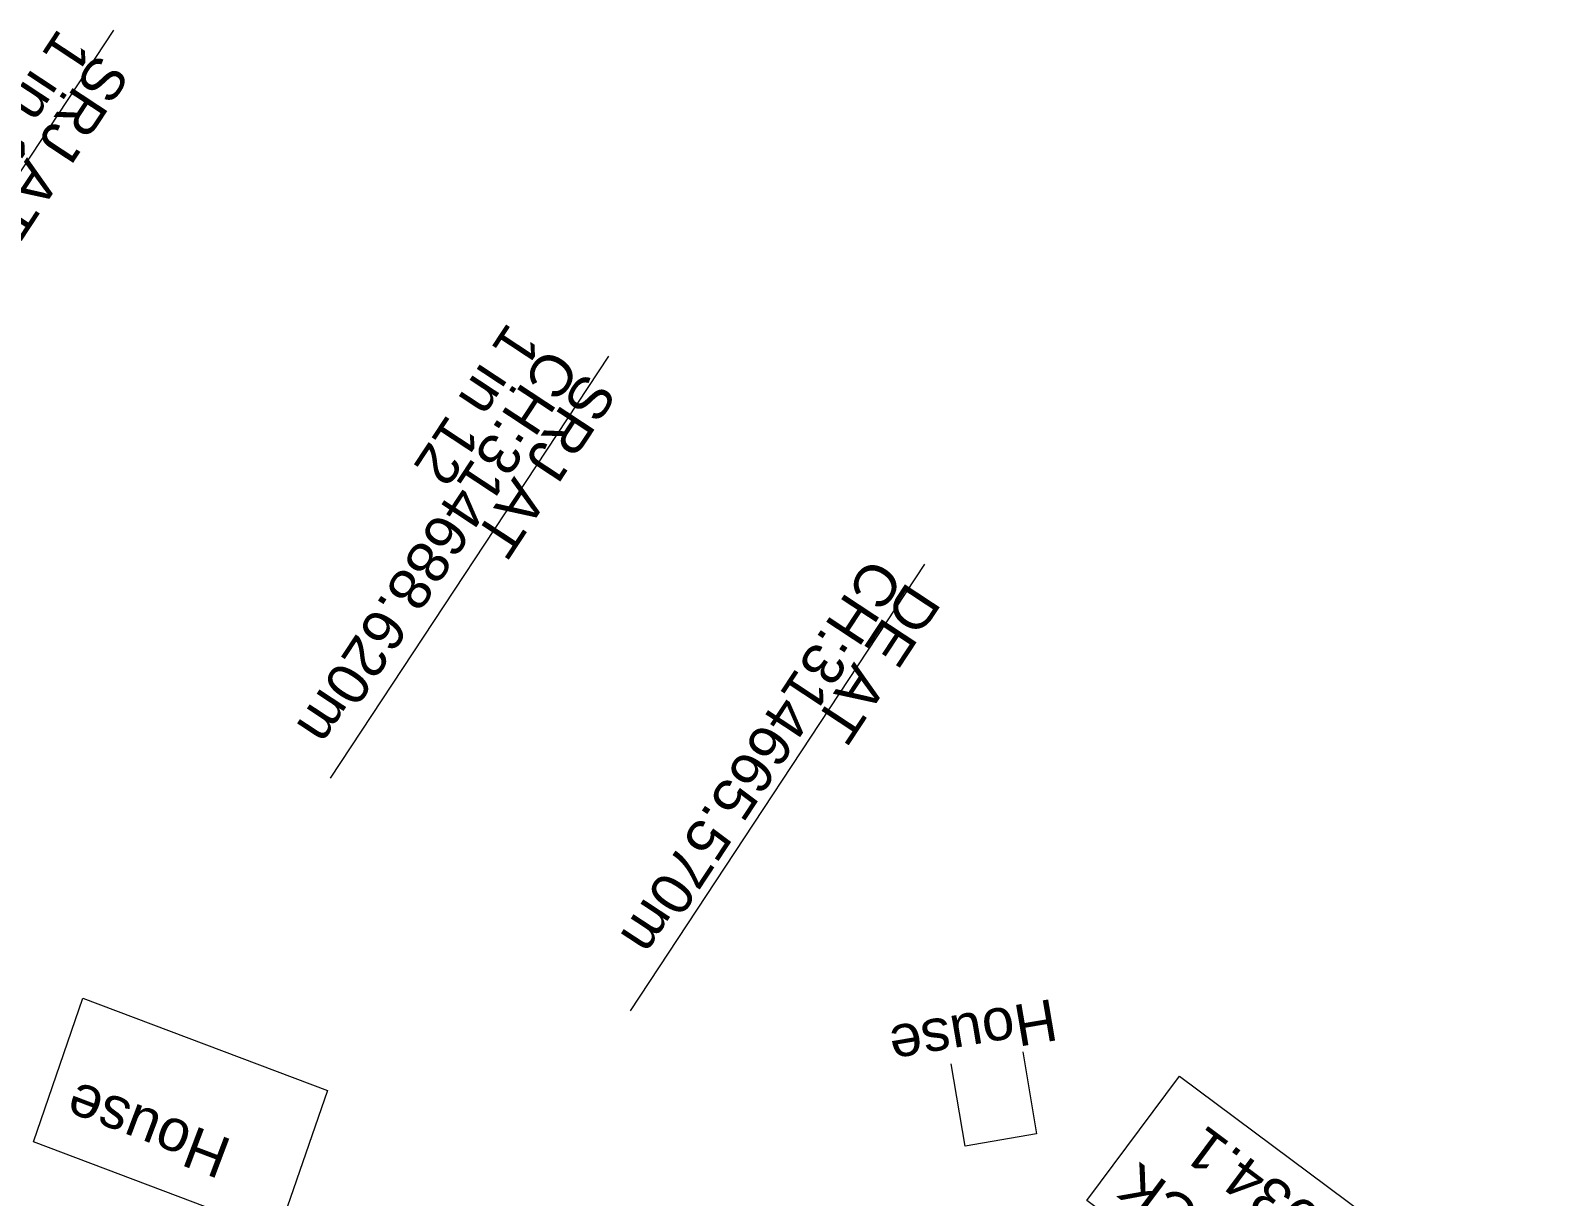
# Model space of a CAD drawing. Header units: metres. Extents: x 628572 to 650094, y 3375792 to 3391117.
# Drawn here: x 632959.2 to 633049.8, y 3388492.7 to 3388562.7 of the extents above; entities that cross this region are included whole.
import ezdxf

# ---------------------------------------------------------------- set-up
doc = ezdxf.new("R2010")
doc.units = ezdxf.units.M
doc.header["$MEASUREMENT"] = 0
doc.layers.add('IR PROPOSALS', color=190, linetype='Continuous')
for name, color, linetype, lineweight in [('Residential Building Pucca', 251, 'Continuous', 0), ('Residential Building Semipucca', 251, 'Continuous', 0), ('Text', 251, 'Continuous', 0)]:
    doc.layers.add(name, color=color, linetype=linetype, lineweight=lineweight)
doc.styles.get("Standard").update_dxf_attribs({"font": 'arial.ttf'})
doc.styles.add('Style-Arial', font='arial.ttf')

msp = doc.modelspace()

# ---------------------------------------------------------------- linework, layer by layer
at = {"layer": 'IR PROPOSALS', "lineweight": 13, "flags": 128}
for points in [[(632940.5138, 3388526.7417), (632964.2271, 3388562.7143)], [(632977.2351, 3388517.8489), (632993.9254, 3388543.1678)], [(632995.2209, 3388503.8953), (633012.884, 3388530.6898)]]:
    msp.add_lwpolyline(points, dxfattribs=at)
at = {"layer": 'IR PROPOSALS', "lineweight": 0}
msp.add_lwpolyline([(633080.5879, 3388460.8939), (633075.0298, 3388453.4379), (633022.6127, 3388492.5124), (633028.1708, 3388499.9683)], close=True, dxfattribs=at)
at = {"layer": 'Residential Building Pucca', "flags": 128}
msp.add_lwpolyline([(633018.7553, 3388501.4392), (633019.5941, 3388496.5101), (633015.3121, 3388495.7814), (633014.4733, 3388500.7105)], dxfattribs=at)
at = {"layer": 'Residential Building Semipucca', "flags": 128}
msp.add_lwpolyline([(632974.0697, 3388490.4964), (632959.4101, 3388496.0355), (632962.3697, 3388504.6523), (632977.0381, 3388499.1099), (632974.0697, 3388490.4964)], close=True, dxfattribs=at)

# ---------------------------------------------------------------- texts
at = {"layer": 'IR PROPOSALS', "lineweight": 13, "char_height": 2.5, "attachment_point": 4, "rotation": 236.60691, "line_spacing_factor": 0.648, "style": 'Style-Arial'}
for s, insert, width in [('\\A1;SRJ AT {\\A0;CH:314724.030m\\P1 in 12 }', (632963.1034, 3388561.479), 53.982498), ('\\A1;SRJ AT {\\A0;CH:314688.620m\\P1 in 12 }', (632991.2038, 3388543.1083), 27.63607), ('\\A1;DE AT {\\A0;CH:314665.570m\\H1.5867x; }', (633011.7492, 3388529.7801), 29.637856)]:
    msp.add_mtext(s, dxfattribs=dict(at, insert=insert, width=width))
at = {"layer": 'IR PROPOSALS', "lineweight": 30, "insert": (633074.7747, 3388455.1872), "char_height": 2.5, "width": 70.806072, "attachment_point": 1, "rotation": 143.297223}
msp.add_mtext('CUT AND CONNECTION OF IR TRACK FROM CH: 312099.6 TO CH: 314934.1', dxfattribs=at)
at = {"layer": 'Text'}
for rotation, p in [(189.657632, (633020.5656, 3388504.6206)), (159.301112, (632971.419, 3388496.1173))]:
    msp.add_text('House', height=2.5, rotation=rotation, dxfattribs=at).set_placement(p)

doc.saveas('drawing.dxf')
